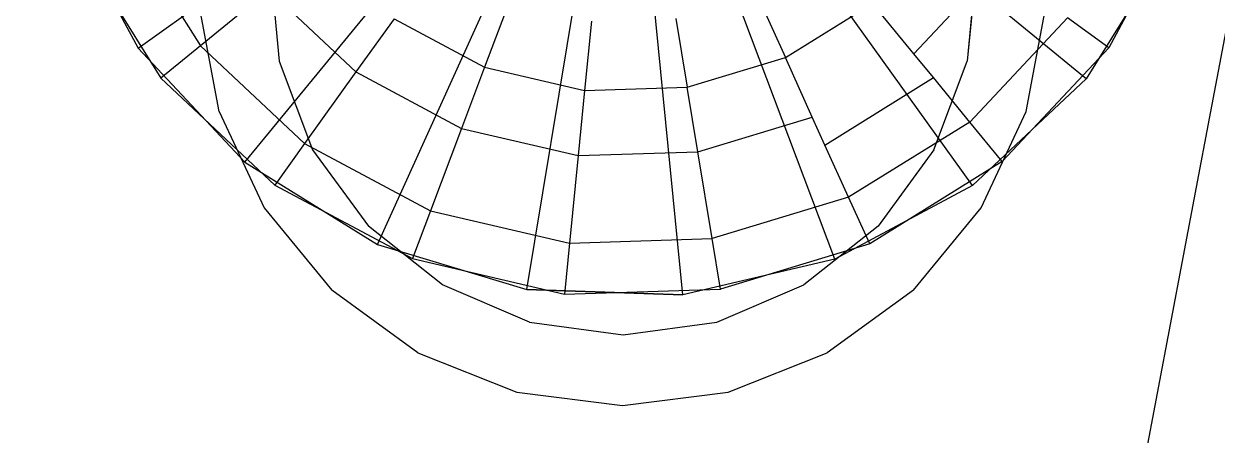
# Model space of a CAD drawing. Extents: x 11992 to 29481, y -6727 to 6811.
# Drawn here: x 19428.43 to 19470.69, y -3095.47 to -3080.9 of the extents above; entities that cross this region are included whole.
import ezdxf

# ---------------------------------------------------------------- set-up
doc = ezdxf.new("R2010")
doc.units = 0
doc.header["$MEASUREMENT"] = 0
doc.layers.get('0').update_dxf_attribs({"color": 8, "linetype": 'CONTINUOUS'})
doc.layers.add('zoylight 5回路', color=4, linetype='CONTINUOUS')

msp = doc.modelspace()

# ---------------------------------------------------------------- linework, layer by layer
for p, q in [((19432.482, -3081.764, -45.497), (19445.179, -3072.657, -45.497)), ((19466.055, -3082.849, -45.497), (19453.972, -3072.941, -45.497)), ((19436.261, -3085.796, -45.497), (19446.169, -3073.713, -45.497)), ((19462.023, -3086.628, -45.497), (19452.916, -3073.931, -45.497)), ((19440.956, -3088.712, -45.497), (19447.398, -3074.477, -45.497)), ((19457.15, -3089.236, -45.497), (19451.64, -3074.614, -45.497)), ((19446.245, -3090.314, -45.497), (19448.784, -3074.896, -45.497)), ((19451.768, -3090.493, -45.497), (19450.23, -3074.943, -45.497)), ((19429.875, -3076.891, -40.497), (19432.482, -3081.764, -40.497)), ((19429.875, -3076.891, -45.497), (19432.482, -3081.764, -45.497)), ((19469.466, -3076.871, -2440.427), (19466.859, -3081.743, -2440.427)), ((19469.466, -3076.871, -2438.427), (19466.859, -3081.743, -2438.427)), ((19432.019, -3077.388, -2436.349), (19434.686, -3081.681, -2436.349)), ((19430.37, -3078.134, -2438.427), (19433.286, -3082.829, -2438.427)), ((19430.37, -3078.134, -2440.427), (19433.286, -3082.829, -2440.427)), ((19468.971, -3078.155, -40.497), (19466.055, -3082.849, -40.497)), ((19468.971, -3078.155, -45.497), (19466.055, -3082.849, -45.497)), ((19437.156, -3078.89, -65.512), (19437.469, -3082.225, -65.512)), ((19437.156, -3078.89, -365.512), (19437.469, -3082.225, -365.512)), ((19437.156, -3078.891, -2115.436), (19437.469, -3082.226, -2115.436)), ((19437.156, -3078.891, -2415.436), (19437.469, -3082.226, -2415.436)), ((19459.953, -3081.962, -2433.636), (19462.852, -3078.869, -2433.636)), ((19462.155, -3078.89, -65.512), (19461.842, -3082.225, -65.512)), ((19462.155, -3078.89, -365.512), (19461.842, -3082.225, -365.512)), ((19462.156, -3078.891, -2115.436), (19461.843, -3082.226, -2115.436)), ((19462.156, -3078.891, -2415.436), (19461.843, -3082.226, -2415.436)), ((19437.1, -3079.702, -2433.636), (19434.686, -3081.681, -2436.349)), ((19437.1, -3079.702, -2433.636), (19440.192, -3082.601, -2433.636)), ((19445.616, -3080.127, -2430.882), (19444.746, -3082.436, -2432.128)), ((19454.381, -3079.844, -2430.882), (19455.398, -3082.091, -2432.128)), ((19455.398, -3082.091, -2432.128), (19458.486, -3080.173, -2432.128)), ((19459.953, -3081.962, -2433.636), (19458.486, -3080.173, -2432.128)), ((19435.346, -3084, -115.498), (19434.652, -3080.292, -115.498)), ((19435.345, -3084, -2315.496), (19434.652, -3080.292, -2315.496)), ((19463.925, -3084, -115.498), (19464.619, -3080.292, -115.498)), ((19463.925, -3084, -2315.496), (19464.619, -3080.292, -2315.496)), ((19441.541, -3080.721, -2432.128), (19440.192, -3082.601, -2433.636)), ((19441.541, -3080.721, -2432.128), (19444.746, -3082.436, -2432.128)), ((19448.529, -3080.807, -2430.882), (19448.286, -3083.263, -2432.128)), ((19451.518, -3080.711, -2430.882), (19451.919, -3083.145, -2432.128)), ((19465.388, -3080.688, -2436.349), (19461.932, -3084.376, -2436.349)), ((19466.859, -3081.743, -2438.427), (19465.388, -3080.688, -2436.349)), ((19432.482, -3081.764, -40.497), (19436.261, -3085.796, -40.497)), ((19432.482, -3081.764, -45.497), (19436.261, -3085.796, -45.497)), ((19432.482, -3081.764, -40.497), (19432.482, -3081.764, -45.497)), ((19434.686, -3081.681, -2436.349), (19433.286, -3082.829, -2438.427)), ((19434.686, -3081.681, -2436.349), (19438.373, -3085.137, -2436.349)), ((19466.859, -3081.743, -2440.427), (19463.08, -3085.775, -2440.427)), ((19466.859, -3081.743, -2438.427), (19463.08, -3085.775, -2438.427)), ((19466.859, -3081.743, -2440.427), (19466.859, -3081.743, -2438.427)), ((19437.469, -3082.225, -65.512), (19438.656, -3085.358, -65.512)), ((19437.469, -3082.225, -365.512), (19438.656, -3085.358, -365.512)), ((19437.469, -3082.225, -65.512), (19437.469, -3082.225, -365.512)), ((19437.469, -3082.226, -2115.436), (19438.656, -3085.359, -2115.436)), ((19437.469, -3082.226, -2415.436), (19438.656, -3085.359, -2415.436)), ((19437.469, -3082.226, -2115.436), (19437.469, -3082.226, -2415.436)), ((19451.919, -3083.145, -2432.128), (19455.398, -3082.091, -2432.128)), ((19456.352, -3084.199, -2433.636), (19455.398, -3082.091, -2432.128)), ((19460.644, -3082.805, -2434.483), (19459.953, -3081.962, -2433.636)), ((19460.655, -3085.358, -65.512), (19461.842, -3082.225, -65.512)), ((19460.655, -3085.358, -365.512), (19461.842, -3082.225, -365.512)), ((19460.656, -3085.359, -2115.436), (19461.843, -3082.226, -2115.436)), ((19460.656, -3085.359, -2415.436), (19461.843, -3082.226, -2415.436)), ((19461.842, -3082.225, -65.512), (19461.842, -3082.225, -365.512)), ((19461.843, -3082.226, -2115.436), (19461.843, -3082.226, -2415.436)), ((19440.192, -3082.601, -2433.636), (19438.373, -3085.137, -2436.349)), ((19440.192, -3082.601, -2433.636), (19443.93, -3084.601, -2433.636)), ((19444.746, -3082.436, -2432.128), (19443.93, -3084.601, -2433.636)), ((19444.746, -3082.436, -2432.128), (19448.286, -3083.263, -2432.128)), ((19433.286, -3082.829, -2438.427), (19433.286, -3082.829, -2440.427)), ((19433.286, -3082.829, -2438.427), (19437.318, -3086.608, -2438.427)), ((19433.286, -3082.829, -2440.427), (19437.318, -3086.608, -2440.427)), ((19448.286, -3083.263, -2432.128), (19451.919, -3083.145, -2432.128)), ((19452.295, -3085.428, -2433.636), (19451.919, -3083.145, -2432.128)), ((19456.802, -3085.192, -2434.483), (19460.644, -3082.805, -2434.483)), ((19461.932, -3084.376, -2436.349), (19460.644, -3082.805, -2434.483)), ((19466.055, -3082.849, -40.497), (19462.023, -3086.628, -40.497)), ((19466.055, -3082.849, -45.497), (19462.023, -3086.628, -45.497)), ((19466.055, -3082.849, -40.497), (19466.055, -3082.849, -45.497)), ((19448.286, -3083.263, -2432.128), (19448.058, -3085.565, -2433.636)), ((19435.345, -3084, -2315.496), (19436.942, -3087.417, -2315.496)), ((19435.346, -3084, -115.498), (19435.345, -3084, -2315.496)), ((19435.346, -3084, -115.498), (19436.942, -3087.417, -115.498)), ((19462.329, -3087.417, -115.498), (19463.925, -3084, -115.498)), ((19462.329, -3087.417, -2315.496), (19463.925, -3084, -2315.496)), ((19463.925, -3084, -115.498), (19463.925, -3084, -2315.496)), ((19452.295, -3085.428, -2433.636), (19456.352, -3084.199, -2433.636)), ((19456.802, -3085.192, -2434.483), (19456.352, -3084.199, -2433.636)), ((19461.932, -3084.376, -2436.349), (19457.639, -3087.042, -2436.349)), ((19463.08, -3085.775, -2438.427), (19461.932, -3084.376, -2436.349)), ((19443.93, -3084.601, -2433.636), (19442.83, -3087.521, -2436.349)), ((19443.93, -3084.601, -2433.636), (19448.058, -3085.565, -2433.636)), ((19438.373, -3085.137, -2436.349), (19437.318, -3086.608, -2438.427)), ((19438.373, -3085.137, -2436.349), (19442.83, -3087.521, -2436.349)), ((19457.639, -3087.042, -2436.349), (19456.802, -3085.192, -2434.483)), ((19438.656, -3085.358, -65.512), (19440.631, -3088.063, -65.512)), ((19438.656, -3085.358, -365.512), (19440.631, -3088.063, -365.512)), ((19438.656, -3085.358, -65.512), (19438.656, -3085.358, -365.512)), ((19438.656, -3085.359, -2115.436), (19440.631, -3088.065, -2115.436)), ((19438.656, -3085.359, -2415.436), (19440.631, -3088.065, -2415.436)), ((19438.656, -3085.359, -2115.436), (19438.656, -3085.359, -2415.436)), ((19448.058, -3085.565, -2433.636), (19447.751, -3088.671, -2436.349)), ((19448.058, -3085.565, -2433.636), (19452.295, -3085.428, -2433.636)), ((19452.802, -3088.508, -2436.349), (19452.295, -3085.428, -2433.636)), ((19460.655, -3085.358, -65.512), (19458.68, -3088.063, -65.512)), ((19460.655, -3085.358, -365.512), (19458.68, -3088.063, -365.512)), ((19460.656, -3085.359, -2115.436), (19458.68, -3088.065, -2115.436)), ((19460.656, -3085.359, -2415.436), (19458.68, -3088.065, -2415.436)), ((19460.655, -3085.358, -65.512), (19460.655, -3085.358, -365.512)), ((19460.656, -3085.359, -2115.436), (19460.656, -3085.359, -2415.436)), ((19436.261, -3085.796, -40.497), (19440.956, -3088.712, -40.497)), ((19436.261, -3085.796, -45.497), (19440.956, -3088.712, -45.497)), ((19436.261, -3085.796, -40.497), (19436.261, -3085.796, -45.497)), ((19463.08, -3085.775, -2440.427), (19458.385, -3088.692, -2440.427)), ((19463.08, -3085.775, -2438.427), (19458.385, -3088.692, -2438.427)), ((19463.08, -3085.775, -2440.427), (19463.08, -3085.775, -2438.427)), ((19437.318, -3086.608, -2438.427), (19437.318, -3086.608, -2440.427)), ((19437.318, -3086.608, -2438.427), (19442.191, -3089.215, -2438.427)), ((19437.318, -3086.608, -2440.427), (19442.191, -3089.215, -2440.427)), ((19462.023, -3086.628, -40.497), (19457.15, -3089.236, -40.497)), ((19462.023, -3086.628, -45.497), (19457.15, -3089.236, -45.497)), ((19462.023, -3086.628, -40.497), (19462.023, -3086.628, -45.497)), ((19457.639, -3087.042, -2436.349), (19452.802, -3088.508, -2436.349)), ((19458.385, -3088.692, -2438.427), (19457.639, -3087.042, -2436.349)), ((19436.942, -3087.417, -115.498), (19439.34, -3090.329, -115.498)), ((19436.942, -3087.417, -2315.496), (19439.339, -3090.329, -2315.496)), ((19436.942, -3087.417, -115.498), (19436.942, -3087.417, -2315.496)), ((19442.83, -3087.521, -2436.349), (19442.191, -3089.215, -2438.427)), ((19442.83, -3087.521, -2436.349), (19447.751, -3088.671, -2436.349)), ((19459.931, -3090.329, -115.498), (19462.329, -3087.417, -115.498)), ((19459.931, -3090.329, -2315.496), (19462.329, -3087.417, -2315.496)), ((19462.329, -3087.417, -115.498), (19462.329, -3087.417, -2315.496)), ((19443.254, -3090.148, -65.512), (19440.631, -3088.063, -65.512)), ((19443.254, -3090.148, -365.512), (19440.631, -3088.063, -365.512)), ((19440.631, -3088.063, -65.512), (19440.631, -3088.063, -365.512)), ((19443.254, -3090.149, -2115.436), (19440.631, -3088.065, -2115.436)), ((19443.254, -3090.149, -2415.436), (19440.631, -3088.065, -2415.436)), ((19440.631, -3088.065, -2115.436), (19440.631, -3088.065, -2415.436)), ((19458.68, -3088.063, -65.512), (19456.057, -3090.148, -65.512)), ((19458.68, -3088.063, -365.512), (19456.057, -3090.148, -365.512)), ((19458.68, -3088.065, -2115.436), (19456.057, -3090.149, -2115.436)), ((19458.68, -3088.065, -2415.436), (19456.057, -3090.149, -2415.436)), ((19458.68, -3088.063, -65.512), (19458.68, -3088.063, -365.512)), ((19458.68, -3088.065, -2115.436), (19458.68, -3088.065, -2415.436)), ((19447.751, -3088.671, -2436.349), (19452.802, -3088.508, -2436.349)), ((19453.096, -3090.294, -2438.427), (19452.802, -3088.508, -2436.349)), ((19440.956, -3088.712, -40.497), (19446.245, -3090.314, -40.497)), ((19440.956, -3088.712, -45.497), (19446.245, -3090.314, -45.497)), ((19440.956, -3088.712, -40.497), (19440.956, -3088.712, -45.497)), ((19447.751, -3088.671, -2436.349), (19447.573, -3090.472, -2438.427)), ((19458.385, -3088.692, -2440.427), (19453.096, -3090.294, -2440.427)), ((19458.385, -3088.692, -2438.427), (19453.096, -3090.294, -2438.427)), ((19458.385, -3088.692, -2440.427), (19458.385, -3088.692, -2438.427)), ((19442.191, -3089.215, -2438.427), (19442.191, -3089.215, -2440.427)), ((19442.191, -3089.215, -2438.427), (19447.573, -3090.472, -2438.427)), ((19442.191, -3089.215, -2440.427), (19447.573, -3090.472, -2440.427)), ((19457.15, -3089.236, -40.497), (19451.768, -3090.493, -40.497)), ((19457.15, -3089.236, -45.497), (19451.768, -3090.493, -45.497)), ((19457.15, -3089.236, -40.497), (19457.15, -3089.236, -45.497)), ((19442.387, -3092.551, -2315.496), (19439.339, -3090.329, -2315.496)), ((19439.34, -3090.329, -115.498), (19439.339, -3090.329, -2315.496)), ((19442.387, -3092.551, -115.498), (19439.34, -3090.329, -115.498)), ((19446.336, -3091.461, -65.512), (19443.254, -3090.148, -65.512)), ((19446.336, -3091.461, -365.512), (19443.254, -3090.148, -365.512)), ((19443.254, -3090.148, -65.512), (19443.254, -3090.148, -365.512)), ((19446.336, -3091.462, -2115.436), (19443.254, -3090.149, -2115.436)), ((19446.336, -3091.462, -2415.436), (19443.254, -3090.149, -2415.436)), ((19443.254, -3090.149, -2115.436), (19443.254, -3090.149, -2415.436)), ((19446.245, -3090.314, -40.497), (19451.768, -3090.493, -40.497)), ((19451.768, -3090.493, -45.497), (19446.245, -3090.314, -45.497)), ((19446.245, -3090.314, -40.497), (19446.245, -3090.314, -45.497)), ((19447.573, -3090.472, -2440.427), (19453.096, -3090.294, -2440.427)), ((19447.573, -3090.472, -2438.427), (19453.096, -3090.294, -2438.427)), ((19452.975, -3091.461, -65.512), (19456.057, -3090.148, -65.512)), ((19452.975, -3091.461, -365.512), (19456.057, -3090.148, -365.512)), ((19452.976, -3091.462, -2115.436), (19456.057, -3090.149, -2115.436)), ((19452.976, -3091.462, -2415.436), (19456.057, -3090.149, -2415.436)), ((19453.096, -3090.294, -2440.427), (19453.096, -3090.294, -2438.427)), ((19456.057, -3090.148, -65.512), (19456.057, -3090.148, -365.512)), ((19456.057, -3090.149, -2115.436), (19456.057, -3090.149, -2415.436)), ((19459.931, -3090.329, -115.498), (19456.883, -3092.551, -115.498)), ((19459.931, -3090.329, -2315.496), (19456.883, -3092.551, -2315.496)), ((19459.931, -3090.329, -115.498), (19459.931, -3090.329, -2315.496)), ((19447.573, -3090.472, -2438.427), (19447.573, -3090.472, -2440.427)), ((19451.768, -3090.493, -40.497), (19451.768, -3090.493, -45.497)), ((19446.336, -3091.461, -65.512), (19449.655, -3091.91, -65.512)), ((19446.336, -3091.461, -365.512), (19449.655, -3091.91, -365.512)), ((19446.336, -3091.461, -65.512), (19446.336, -3091.461, -365.512)), ((19446.336, -3091.462, -2115.436), (19449.656, -3091.911, -2115.436)), ((19446.336, -3091.462, -2415.436), (19449.656, -3091.911, -2415.436)), ((19446.336, -3091.462, -2115.436), (19446.336, -3091.462, -2415.436)), ((19449.655, -3091.91, -65.512), (19452.975, -3091.461, -65.512)), ((19449.655, -3091.91, -365.512), (19452.975, -3091.461, -365.512)), ((19449.656, -3091.911, -2115.436), (19452.976, -3091.462, -2115.436)), ((19449.656, -3091.911, -2415.436), (19452.976, -3091.462, -2415.436)), ((19452.975, -3091.461, -65.512), (19452.975, -3091.461, -365.512)), ((19452.976, -3091.462, -2115.436), (19452.976, -3091.462, -2415.436)), ((19449.655, -3091.91, -65.512), (19449.655, -3091.91, -365.512)), ((19449.656, -3091.911, -2115.436), (19449.656, -3091.911, -2415.436)), ((19442.387, -3092.551, -115.498), (19445.893, -3093.943, -115.498)), ((19442.387, -3092.551, -2315.496), (19445.893, -3093.943, -2315.496)), ((19442.387, -3092.551, -115.498), (19442.387, -3092.551, -2315.496)), ((19453.377, -3093.943, -2315.496), (19456.883, -3092.551, -2315.496)), ((19453.378, -3093.943, -115.498), (19456.883, -3092.551, -115.498)), ((19456.883, -3092.551, -115.498), (19456.883, -3092.551, -2315.496)), ((19445.893, -3093.943, -115.498), (19449.635, -3094.417, -115.498)), ((19445.893, -3093.943, -2315.496), (19449.635, -3094.417, -2315.496)), ((19445.893, -3093.943, -115.498), (19445.893, -3093.943, -2315.496)), ((19449.635, -3094.417, -115.498), (19453.378, -3093.943, -115.498)), ((19449.635, -3094.417, -2315.496), (19453.377, -3093.943, -2315.496)), ((19453.378, -3093.943, -115.498), (19453.377, -3093.943, -2315.496)), ((19449.635, -3094.417, -115.498), (19449.635, -3094.417, -2315.496))]:
    msp.add_line(p, q)
at = {"layer": 'zoylight 5回路', "linetype": 'Continuous'}
for centre, radius, start, end in [((29681.428, -4718.889), 10601.098, 162.1377374, 185.4082193), ((29354.037, -4953.979), 10058.932, 166.1525314, 184.372772)]:
    msp.add_arc(centre, radius, start, end, dxfattribs=at)

doc.saveas('drawing.dxf')
